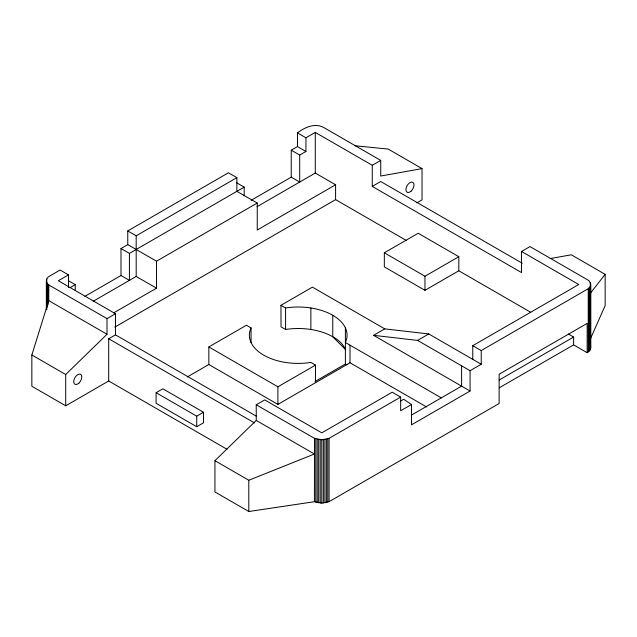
<?xml version="1.0" encoding="UTF-8"?>
<svg xmlns="http://www.w3.org/2000/svg" width="637" height="637" viewBox="0 0 637 637"><rect width="100%" height="100%" fill="white"/><g stroke="black" fill="none" stroke-linecap="round" stroke-linejoin="round"><path stroke-width="0.96" d="M499.265 387.798L573.619 344.872L587.139 352.683L587.171 323.381L499.145 374.198L499.121 403.508L329.074 501.669L321.781 503.103L314.423 501.709L248.796 511.511L214.94 491.963L214.94 460.694L256.241 420.428L256.241 404.79L264.705 399.901L321.781 432.857L392.201 392.201L400.665 397.09L400.665 410.769L411.502 404.519L403.683 399.256L400.402 401.151M227.059 449.316L108.704 380.982L65.707 405.809L31.85 386.261L31.85 354.984L48.754 300.64L48.826 284.962C45.657 283.115 45.657 278.393 48.826 276.546L60.085 270.04L68.478 274.889L68.478 287.59M256.241 404.79L314.495 438.344L314.423 501.709M305.943 137.791L305.943 151.479L297.479 146.59L297.479 132.902L305.943 137.791L315.283 132.4L372.263 165.294L372.263 186.402L521.528 272.58L521.528 251.472L529.992 246.583L587.21 279.619C590.985 281.124 591.996 286.546 588.238 288.712L481.238 350.573L481.238 364.253L470.066 370.702L417.593 340.405L373.585 335.325L384.756 328.875L428.765 333.955L481.238 364.253M587.139 352.683L589.798 350.477L590.714 347.834L590.714 284.508M590.316 339.067L605.15 305.617L605.15 274.34L571.293 254.792L550.161 258.598M590.117 293.585L605.15 274.34M65.707 405.809L65.707 374.532L107.008 334.266L107.008 318.635L48.826 284.962M187.302 376.969L208.84 364.523L277.907 404.399L350.016 362.772L426.655 407.011M84.904 296.356L120.998 275.502L120.998 248.526L127.766 244.616L127.766 230.936L228.412 172.778L236.876 177.667L236.876 191.347L257.252 203.036L257.252 230.013L335.595 184.778L335.595 199.636L406.143 240.364M297.479 132.902C304.645 127.384 314.997 122.63 323.747 127.511L380.727 160.413L380.727 176.043L422.036 168.622L422.036 199.891L416.869 202.877M68.478 274.889L58.325 280.75L115.472 313.746L115.472 334.855L256.13 416.065M127.766 230.936L136.191 235.794L236.876 177.667M251.097 200.337L291.244 177.158L291.244 150.189L297.479 146.59M70.174 287.59L75.254 284.659L75.254 290.44M120.998 248.526L129.422 253.391L244.186 187.127L244.186 195.798M291.244 150.189L299.709 155.07L305.943 151.479M127.766 244.616L156.503 261.21L257.252 203.036M93.305 301.213L136.191 276.45L156.503 288.179L156.503 261.21M256.998 206.707L315.283 173.057L335.595 184.778M113.72 312.878L156.503 288.179M372.263 165.294L380.727 160.413M107.008 318.635L115.472 313.746M114.732 327.155L335.595 199.636M372.263 186.402L380.727 181.521L522.268 263.24M108.704 380.982L108.704 338.765L115.472 334.855M208.84 364.523L208.84 346.934L246.423 325.236L251.05 327.912A48.834 28.195 0 0 0 310.864 362.445L315.49 365.112L315.49 382.63M332.753 315.267L332.753 336.774A48.444 30.281 -8.2 0 1 345.389 349.41L332.753 336.774A48.834 28.195 0 0 0 285.583 329.472L281.021 326.845L280.957 305.298L312.441 287.128L384.756 328.875M458.815 270.773L424.959 290.321L384.334 266.863L384.334 252.793L418.191 233.246L458.815 256.703L458.815 270.773L530.78 312.321M156.097 392.711L162.865 388.801L203.498 412.258L203.498 422.817L196.722 426.718L156.097 403.269L156.097 392.711L196.722 416.168L203.498 412.258M384.334 252.793L424.959 276.251L458.815 256.703M208.84 346.934L277.907 386.81L315.49 365.112M315.068 381.515L345.389 364.006L346.934 364.842M417.593 340.405L428.765 333.955M472.773 359.364L472.773 345.684L578.746 284.508L521.528 251.472M411.375 415.141L461.602 386.141L461.602 365.813M470.066 370.702L470.066 391.03L411.502 424.847L411.502 404.519M499.265 379.978L573.619 337.053L573.619 344.872M314.495 438.344L321.781 439.769L329.074 438.344L400.665 397.09M214.94 460.694L248.796 480.242L314.423 454.022L256.241 420.428M354.92 145.746L388.18 149.074L422.036 168.622M568.475 334.091L573.619 337.053M291.244 177.158L299.709 182.047L299.709 155.07M236.574 182.731L244.186 187.127M472.773 345.684L481.238 350.573M373.585 335.325L470.066 391.03M280.957 305.298L285.583 307.974A48.834 28.195 0 0 1 345.389 342.507L441.29 397.87M120.998 275.502L129.422 280.36L129.422 253.391M68.533 280.782L75.254 284.659M48.754 300.64L107.008 334.266M108.704 338.765L254.505 422.944M31.85 354.984L65.707 374.532M590.308 346.042L590.714 347.834M590.61 283.6L590.61 348.734M590.308 282.717L590.308 349.625M589.798 287.152L589.798 350.477M589.106 287.964L589.106 351.29M588.238 288.712L588.238 352.038M424.959 276.251L424.959 290.321M350.016 345.174L350.016 362.772M345.389 327.912L345.389 364.006M329.074 438.344L329.074 501.669M327.768 438.845L327.768 502.171M326.367 439.243L326.367 502.577M324.878 439.53L324.878 502.864M323.349 439.713L323.349 503.039M321.781 439.769L321.781 503.103M320.22 439.713L320.22 503.039M318.683 439.53L318.683 502.864M317.202 439.243L317.202 502.577M315.801 438.845L315.801 502.171M315.283 132.4L315.283 173.057M310.864 307.974L310.864 329.472M285.583 307.974L285.583 329.472M277.907 386.81L277.907 404.399M251.05 327.912L251.05 342.571M248.796 480.242L248.796 511.511M196.722 416.168L196.722 426.718M136.191 235.794L136.191 276.45M47.958 284.206L47.958 304.988M47.265 283.393L47.265 307.145M46.764 278.966L46.764 309.638M46.461 279.85L46.461 309.534M46.358 280.75L46.358 309.447M411.032 191.227A5.749 3.32 -60 0 0 412.856 182.325A5.749 3.32 -60 0 0 406.056 188.353A5.749 3.32 -60 0 0 411.032 191.227M78.805 383.227A5.749 3.32 -60 0 0 80.628 374.325A5.749 3.32 -60 0 0 73.836 380.353A5.749 3.32 -60 0 0 78.805 383.227"/></g></svg>
